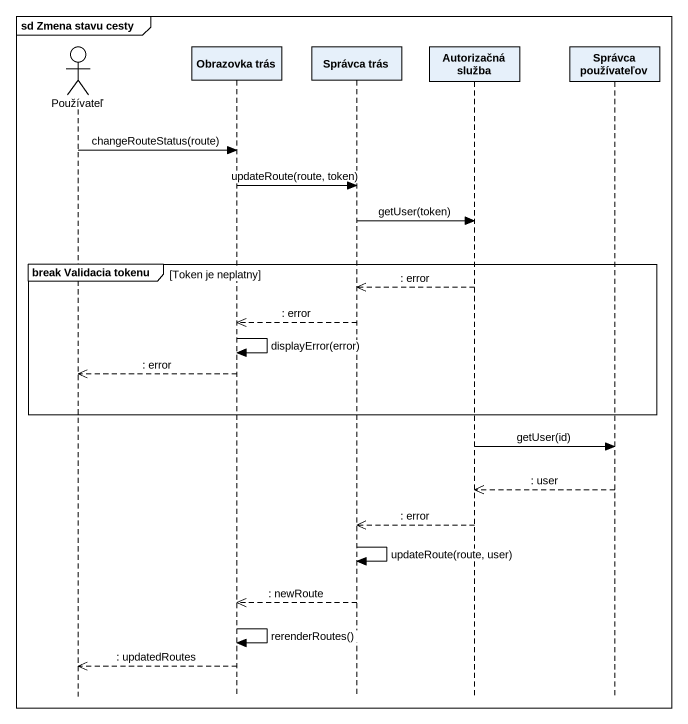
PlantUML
@startuml
mainframe sd Zmena stavu cesty
hide footbox
actor Používateľ
participant "Obrazovka trás" as Obrazovka_trás
participant "Správca trás" as Správca_trás
participant "Autorizačná služba" as Autorizačná_služba
participant "Správca používateľov" as Správca_používateľov

Používateľ -> Obrazovka_trás : changeRouteStatus(route)
Obrazovka_trás -> Správca_trás : updateRoute(route, token)
Správca_trás -> Autorizačná_služba : getUser(token)
group break Validacia tokenu [Token je neplatny]
  Autorizačná_služba -->> Správca_trás : : error
  Správca_trás -->> Obrazovka_trás : : error
  Obrazovka_trás -> Obrazovka_trás : displayError(error)
  Obrazovka_trás -->> Používateľ : : error
end
Autorizačná_služba -> Správca_používateľov : getUser(id)
Správca_používateľov -->> Autorizačná_služba : : user
Autorizačná_služba -->> Správca_trás : : error
Správca_trás -> Správca_trás : updateRoute(route, user)
Správca_trás -->> Obrazovka_trás : : newRoute
Obrazovka_trás -> Obrazovka_trás : rerenderRoutes()
Obrazovka_trás -->> Používateľ : : updatedRoutes
@enduml
